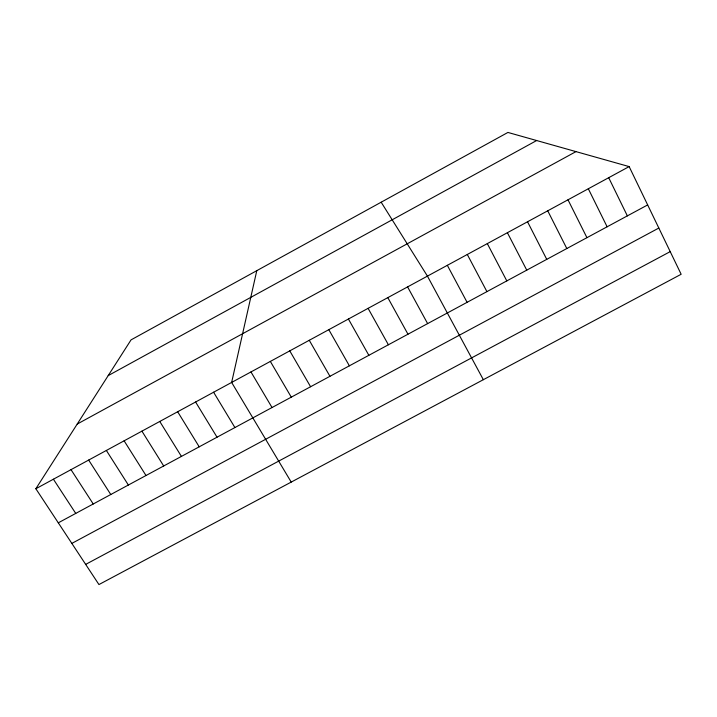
<?xml version="1.0" encoding="UTF-8"?>
<svg xmlns="http://www.w3.org/2000/svg" width="717" height="717" viewBox="0 0 717 717"><rect width="100%" height="100%" fill="white"/><g stroke="black" fill="none" stroke-linecap="round" stroke-linejoin="round"><path stroke-width="1.08" d="M256.785 270.668L231.645 382.43L291.219 482.093M35.85 488.743L131.05 339.876L507.923 132.439L629.15 166.595L681.15 274.27L98.946 584.561L35.85 488.743L629.15 166.595M108.213 375.6L536.648 140.532M77.221 424.061L575.984 151.619M58.292 522.827L647.657 204.928M71.843 543.405L658.824 228.042M85.664 564.396L670.216 251.622M53.408 479.216L75.742 513.417M71.01 469.653L93.237 503.979M88.666 460.072L110.785 494.524M106.367 450.455L128.37 485.033M124.122 440.821L146.008 475.523M381.166 202.203L427.44 276.126L483.348 379.696M141.921 431.15L163.691 465.978M159.766 421.462L181.428 456.415M177.664 411.746L199.209 446.825M195.607 402.004L217.036 437.209M213.603 392.235L234.916 427.565M250.968 371.944L272.039 407.543M270.345 361.422L291.29 397.155M289.776 350.873L310.595 386.741M309.269 340.288L329.954 376.3M328.816 329.677L349.376 365.822M348.426 319.029L368.852 355.318M368.09 308.346L388.39 344.778M387.816 297.636L407.973 334.212M407.597 286.899L427.628 323.609M447.336 265.317L467.099 302.323M467.296 254.481L486.924 291.631M487.318 243.61L506.811 280.903M507.394 232.711L526.753 270.148M527.542 221.777L546.748 259.357M547.734 210.807L566.815 248.539M567.998 199.801L586.936 237.677M588.325 188.768L607.12 226.796M608.706 177.699L627.357 215.88"/></g></svg>
